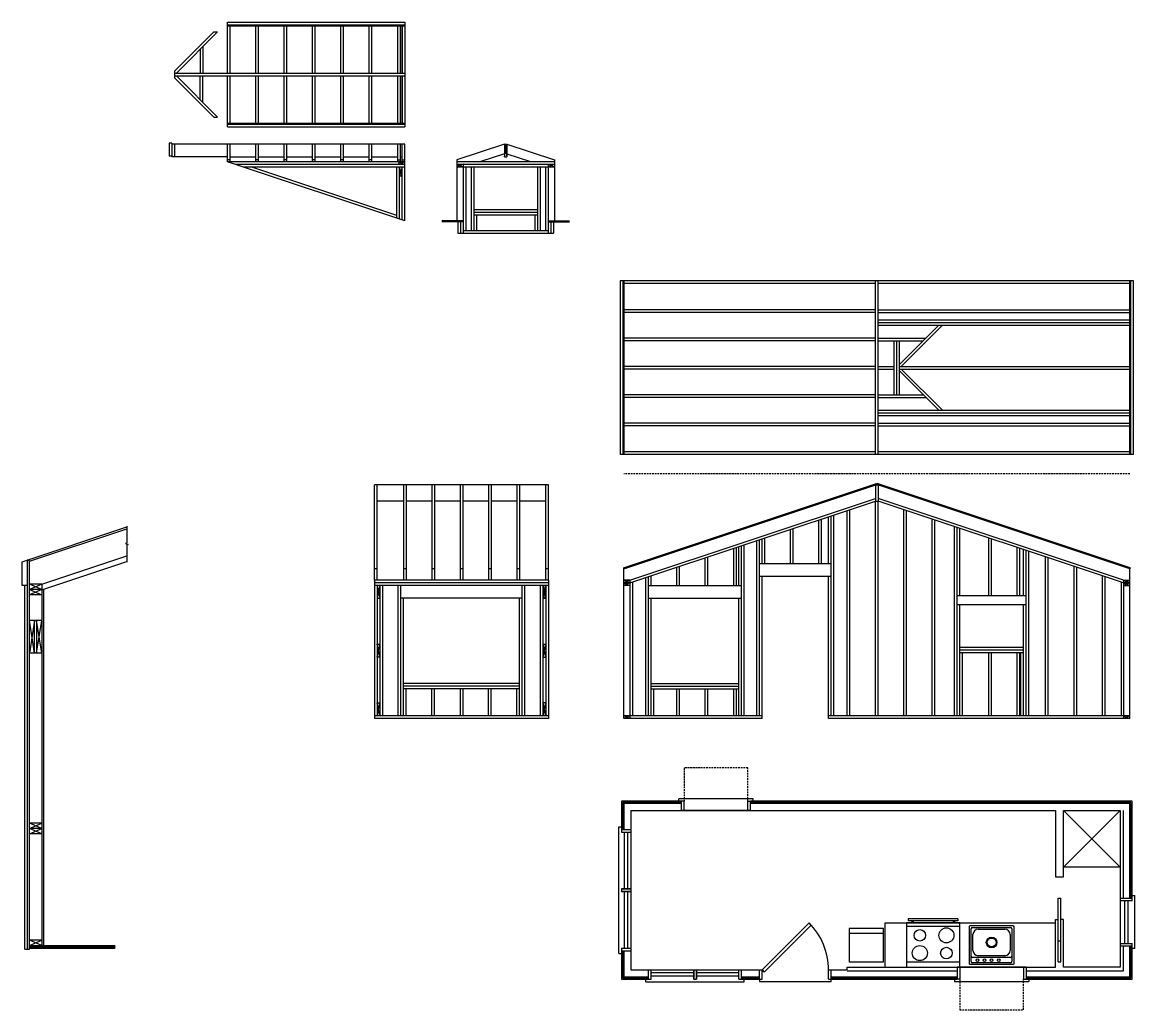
# Model space of a CAD drawing. Header units: inches. Extents: x -333 to 779, y -308 to 546.
# Drawn here: x -333 to 295, y -12 to 546 of the extents above; entities that cross this region are included whole.
import ezdxf

# ---------------------------------------------------------------- set-up
doc = ezdxf.new("R2010")
doc.units = ezdxf.units.IN
doc.header["$MEASUREMENT"] = 0
doc.linetypes.add('DASHEDX2', pattern=[1.5, 1, -0.5])
for name, color, linetype in [('Electrical', 2, 'Continuous'), ('Hidden Line', 7, 'DASHEDX2'), ('Plumbing', 4, 'Continuous'), ('Reference', 1, 'DASHEDX2')]:
    doc.layers.add(name, color=color, linetype=linetype)

msp = doc.modelspace()

# ---------------------------------------------------------------- linework, layer by layer
for p, q in [((-247.2, 517.82), (-225.01, 540.01)), ((-246.14, 516.76), (-222.89, 540.01)), ((-225.01, 540.01), (-222.89, 540.01)), ((-217.3, 545.51), (-117.2, 545.51)), ((-217.3, 516.76), (-217.3, 545.51)), ((-217.3, 544.01), (-117.2, 544.01)), ((-217.3, 543.51), (-117.2, 543.51)), ((-215.8, 516.76), (-215.8, 543.51)), ((-201.3, 516.76), (-201.3, 543.51)), ((-199.8, 516.76), (-199.8, 543.51)), ((-185.3, 516.76), (-185.3, 543.51)), ((-183.8, 516.76), (-183.8, 543.51)), ((-167.88, 543.51), (-169.38, 543.51)), ((-169.3, 516.76), (-169.3, 543.51)), ((-167.8, 516.76), (-167.8, 543.51)), ((-153.3, 516.76), (-153.3, 543.51)), ((-151.8, 516.76), (-151.8, 543.51)), ((-137.3, 516.76), (-137.3, 543.51)), ((-135.8, 516.76), (-135.8, 543.51)), ((-121.3, 516.76), (-121.3, 543.51)), ((-119.8, 516.76), (-119.8, 543.51)), ((-118.7, 543.51), (-118.7, 516.76)), ((-118.7, 516.76), (-118.7, 543.51)), ((-117.2, 545.51), (-117.2, 486.51)), ((-232.7, 530.2), (-232.7, 516.76)), ((-231.2, 531.7), (-231.2, 516.76)), ((-247.2, 517.82), (-247.2, 514.2)), ((-247.2, 516.76), (-117.2, 516.76)), ((-247.2, 515.26), (-117.2, 515.26)), ((-246.14, 515.26), (-222.89, 492.01)), ((-232.7, 501.82), (-232.7, 515.26)), ((-231.2, 500.32), (-231.2, 515.26)), ((-217.3, 486.51), (-217.3, 515.26)), ((-215.8, 488.51), (-215.8, 515.26)), ((-201.3, 488.51), (-201.3, 515.26)), ((-199.8, 488.51), (-199.8, 515.26)), ((-185.3, 488.51), (-185.3, 515.26)), ((-183.8, 488.51), (-183.8, 515.26)), ((-169.3, 488.51), (-169.3, 515.26)), ((-167.8, 488.51), (-167.8, 515.26)), ((-153.3, 488.51), (-153.3, 515.26)), ((-151.8, 488.51), (-151.8, 515.26)), ((-137.3, 488.51), (-137.3, 515.26)), ((-135.8, 488.51), (-135.8, 515.26)), ((-121.3, 488.51), (-121.3, 515.26)), ((-119.8, 488.51), (-119.8, 515.26)), ((-118.7, 488.51), (-118.7, 515.26)), ((-118.7, 515.26), (-118.7, 488.51)), ((-247.2, 514.2), (-225.01, 492.01)), ((-225.01, 492.01), (-222.89, 492.01)), ((-217.3, 488.51), (-117.2, 488.51)), ((-217.3, 488.01), (-117.2, 488.01)), ((-217.3, 486.51), (-117.2, 486.51)), ((-250.2, 477.22), (-250.2, 469.97)), ((-248.7, 477.22), (-250.2, 477.22)), ((-248.7, 477.22), (-248.7, 469.47)), ((-117.2, 476.72), (-248.7, 476.72)), ((-247.2, 476.72), (-247.2, 469.47)), ((-217.3, 466.78), (-217.3, 476.72)), ((-215.8, 466.78), (-215.8, 476.72)), ((-201.3, 466.78), (-201.3, 476.72)), ((-199.8, 466.78), (-199.8, 476.72)), ((-185.3, 466.78), (-185.3, 476.72)), ((-183.8, 466.78), (-183.8, 476.72)), ((-169.3, 466.78), (-169.3, 476.72)), ((-167.8, 466.78), (-167.8, 476.72)), ((-153.3, 466.78), (-153.3, 476.72)), ((-151.8, 466.78), (-151.8, 476.72)), ((-137.3, 466.78), (-137.3, 476.72)), ((-135.8, 466.78), (-135.8, 476.72)), ((-121.3, 466.78), (-121.3, 476.72)), ((-119.8, 466.78), (-119.8, 476.72)), ((-118.7, 466.78), (-118.7, 476.72)), ((-117.2, 433.42), (-117.2, 476.72)), ((-61.13, 476.75), (-87.88, 467.83)), ((-61.13, 471.22), (-74.34, 466.81)), ((-61.13, 476.75), (-59.63, 476.75)), ((-61.13, 476.75), (-61.13, 469.5)), ((-61.13, 476.75), (-59.63, 469.5)), ((-61.13, 469.5), (-59.63, 476.75)), ((-59.63, 476.75), (-59.63, 469.5)), ((-59.63, 476.75), (-32.88, 467.83)), ((-59.63, 471.22), (-46.41, 466.81)), ((-248.7, 469.97), (-250.2, 469.97)), ((-217.3, 469.47), (-248.7, 469.47)), ((-215.8, 467.81), (-217.3, 467.81)), ((-117.2, 433.42), (-217.3, 466.78)), ((-117.2, 466.78), (-217.3, 466.78)), ((-215.8, 469.47), (-201.3, 469.47)), ((-117.2, 465.28), (-212.8, 465.28)), ((-199.8, 467.81), (-201.3, 467.81)), ((-199.8, 469.47), (-185.3, 469.47)), ((-183.8, 467.81), (-185.3, 467.81)), ((-183.8, 469.47), (-169.3, 469.47)), ((-167.8, 467.81), (-169.3, 467.81)), ((-167.8, 469.47), (-153.3, 469.47)), ((-151.8, 467.81), (-153.3, 467.81)), ((-151.8, 469.47), (-137.3, 469.47)), ((-135.8, 467.81), (-137.3, 467.81)), ((-135.8, 469.47), (-121.3, 469.47)), ((-121.3, 467.81), (-119.8, 467.81)), ((-120.7, 466.78), (-120.7, 465.28)), ((-120.7, 466.78), (-117.2, 465.28)), ((-117.2, 466.78), (-120.7, 465.28)), ((-119.8, 469.47), (-118.7, 469.47)), ((-118.7, 467.81), (-117.2, 467.81)), ((-87.88, 467.83), (-87.88, 433.42)), ((-87.88, 466.81), (-32.88, 466.81)), ((-87.88, 465.31), (-32.88, 465.31)), ((-84.38, 465.31), (-87.88, 463.81)), ((-87.88, 465.31), (-84.38, 463.81)), ((-84.38, 465.31), (-84.38, 432.92)), ((-61.13, 469.5), (-59.63, 469.5)), ((-36.38, 465.31), (-36.38, 432.92)), ((-36.38, 465.31), (-32.88, 463.81)), ((-32.88, 465.31), (-36.38, 463.81)), ((-32.88, 467.83), (-32.88, 433.42)), ((-117.2, 463.78), (-208.3, 463.78)), ((-121.7, 436.5), (-203.55, 463.78)), ((-121.7, 434.92), (-121.7, 463.78)), ((-120.2, 434.42), (-120.2, 463.78)), ((-118.7, 458.53), (-120.2, 463.78)), ((-118.7, 463.78), (-120.2, 458.53)), ((-118.7, 458.53), (-120.2, 458.53)), ((-118.7, 433.92), (-118.7, 463.78)), ((-87.88, 463.81), (-32.88, 463.81)), ((-82.88, 463.81), (-82.88, 427.94)), ((-79.88, 463.81), (-79.88, 427.94)), ((-78.38, 463.81), (-78.38, 427.94)), ((-42.38, 463.81), (-42.38, 427.94)), ((-40.88, 463.81), (-40.88, 427.94)), ((-37.88, 463.81), (-37.88, 427.94)), ((-78.38, 439.81), (-42.38, 439.81)), ((-84.38, 433.42), (-96.38, 433.42)), ((-84.38, 433.29), (-96.38, 433.29)), ((-84.38, 433.17), (-96.38, 433.17)), ((-84.38, 433.04), (-96.38, 433.04)), ((-78.38, 438.31), (-42.38, 438.31)), ((-78.38, 436.81), (-42.38, 436.81)), ((-76.88, 436.81), (-76.88, 427.94)), ((-43.88, 436.81), (-43.88, 427.94)), ((-36.38, 433.42), (-24.38, 433.42)), ((-36.38, 433.29), (-24.38, 433.29)), ((-36.38, 433.17), (-24.38, 433.17)), ((-36.38, 433.04), (-24.38, 433.04)), ((-84.38, 432.92), (-96.38, 432.92)), ((-87.38, 432.92), (-87.38, 426.44)), ((-85.88, 432.92), (-85.88, 426.44)), ((-84.38, 432.92), (-84.38, 426.44)), ((-84.38, 427.94), (-36.38, 427.94)), ((-36.38, 432.92), (-24.38, 432.92)), ((-36.38, 432.92), (-36.38, 426.44)), ((-34.88, 432.92), (-34.88, 426.44)), ((-33.38, 432.92), (-33.38, 426.44)), ((-87.38, 426.44), (-33.38, 426.44)), ((293.75, 399.5), (4.25, 399.5)), ((4.25, 399.5), (4.25, 301.5)), ((5.75, 399.5), (5.75, 301.5)), ((6.25, 399.5), (6.25, 301.5)), ((148.25, 398), (6.25, 398)), ((148.25, 301.5), (148.25, 399.5)), ((149.75, 301.5), (149.75, 399.5)), ((291.75, 398), (149.75, 398)), ((291.75, 301.5), (291.75, 399.5)), ((292.25, 301.5), (292.25, 399.5)), ((293.75, 301.5), (293.75, 399.5)), ((148.25, 383.25), (6.25, 383.25)), ((149.75, 383.25), (291.75, 383.25)), ((148.25, 381.75), (6.25, 381.75)), ((149.75, 381.75), (291.75, 381.75)), ((149.75, 377.5), (291.75, 377.5)), ((149.75, 376), (291.75, 376)), ((149.75, 374.5), (291.75, 374.5)), ((161.75, 352.31), (183.94, 374.5)), ((162.82, 351.25), (186.07, 374.5)), ((148.25, 367.25), (6.25, 367.25)), ((148.25, 365.75), (6.25, 365.75)), ((149.75, 367.25), (176.69, 367.25)), ((149.75, 365.75), (175.19, 365.75)), ((158.75, 335.25), (158.75, 365.75)), ((160.25, 335.25), (160.25, 365.75)), ((161.75, 335.25), (161.75, 365.75)), ((148.25, 351.25), (6.25, 351.25)), ((148.25, 349.75), (6.25, 349.75)), ((149.75, 351.25), (158.75, 351.25)), ((149.75, 349.75), (158.75, 349.75)), ((161.75, 351.25), (291.75, 351.25)), ((161.75, 349.75), (291.75, 349.75)), ((161.75, 348.69), (183.94, 326.5)), ((162.82, 349.75), (186.07, 326.5)), ((148.25, 335.25), (6.25, 335.25)), ((148.25, 333.75), (6.25, 333.75)), ((149.75, 335.25), (175.19, 335.25)), ((149.75, 333.75), (176.69, 333.75)), ((149.75, 326.5), (291.75, 326.5)), ((149.75, 325), (291.75, 325)), ((149.75, 323.5), (291.75, 323.5)), ((148.25, 319.25), (6.25, 319.25)), ((148.25, 317.75), (6.25, 317.75)), ((149.75, 319.25), (291.75, 319.25)), ((149.75, 317.75), (291.75, 317.75)), ((293.75, 301.5), (4.25, 301.5)), ((148.25, 303), (6.25, 303)), ((291.75, 303), (149.75, 303)), ((-36.3, 284.37), (-134.3, 284.37)), ((-134.3, 230.56), (-134.3, 284.37)), ((-132.8, 230.56), (-132.8, 284.37)), ((-118.05, 284.37), (-118.05, 230.56)), ((-116.55, 284.37), (-116.55, 230.56)), ((-102.05, 284.37), (-102.05, 230.56)), ((-100.55, 284.37), (-100.55, 230.56)), ((-86.05, 284.37), (-86.05, 230.56)), ((-84.55, 284.37), (-84.55, 230.56)), ((-70.05, 284.37), (-70.05, 230.56)), ((-68.55, 284.37), (-68.55, 230.56)), ((-54.05, 284.37), (-54.05, 230.56)), ((-52.55, 284.37), (-52.55, 230.56)), ((-37.8, 230.56), (-37.8, 284.37)), ((-36.3, 230.56), (-36.3, 284.37)), ((6.1, 237.51), (148.85, 285.09)), ((6.25, 237.04), (149, 284.62)), ((6.25, 237.04), (148.25, 284.37)), ((148.25, 284.37), (148.25, 275.12)), ((148.25, 284.37), (149.75, 284.37)), ((149, 284.62), (148.85, 285.09)), ((149, 284.62), (149.16, 285.09)), ((291.75, 237.04), (149, 284.62)), ((291.91, 237.51), (149.16, 285.09)), ((149.75, 284.37), (149.75, 275.12)), ((291.75, 237.04), (149.75, 284.37)), ((9.75, 230.56), (148.25, 276.73)), ((288.25, 230.56), (149.75, 276.73)), ((-118.05, 275.12), (-132.8, 275.12)), ((-102.05, 275.12), (-116.55, 275.12)), ((-86.05, 275.12), (-100.55, 275.12)), ((-70.05, 275.12), (-84.55, 275.12)), ((-54.05, 275.12), (-68.55, 275.12)), ((-37.8, 275.12), (-52.55, 275.12)), ((9.75, 228.98), (148.25, 275.15)), ((133.75, 154.06), (133.75, 270.31)), ((148.25, 154.06), (148.25, 275.12)), ((148.25, 275.12), (149.75, 275.12)), ((288.25, 228.98), (149.75, 275.15)), ((149.75, 154.06), (149.75, 275.12)), ((164.25, 154.06), (164.25, 270.31)), ((116.25, 239.81), (116.25, 264.48)), ((117.75, 239.81), (117.75, 264.98)), ((121.75, 239.81), (121.75, 266.31)), ((123.25, 154.06), (123.25, 266.81)), ((124.75, 154.06), (124.75, 267.31)), ((132.25, 154.06), (132.25, 269.81)), ((165.75, 154.06), (165.75, 269.81)), ((180.25, 154.06), (180.25, 264.98)), ((181.75, 154.06), (181.75, 264.48)), ((-333.09, 241), (-274.09, 260.67)), ((-329.09, 241.28), (-274.09, 259.61)), ((100.25, 239.81), (100.25, 259.15)), ((101.75, 239.81), (101.75, 259.65)), ((192.75, 154.06), (192.75, 260.81)), ((194.25, 154.06), (194.25, 260.31)), ((195.75, 221.81), (195.75, 259.81)), ((81.25, 154.06), (81.25, 252.81)), ((82.75, 154.06), (82.75, 253.31)), ((84.25, 239.81), (84.25, 253.81)), ((84.25, 239.81), (84.25, 253.81)), ((85.75, 239.81), (85.75, 254.31)), ((212.25, 221.81), (212.25, 254.31)), ((213.75, 221.81), (213.75, 253.81)), ((68.25, 227.56), (68.25, 248.48)), ((69.75, 227.56), (69.75, 248.98)), ((71.25, 227.56), (71.25, 249.48)), ((72.75, 154.06), (72.75, 249.98)), ((74.25, 154.06), (74.25, 250.48)), ((228.25, 221.81), (228.25, 248.98)), ((229.75, 221.81), (229.75, 248.48)), ((231.75, 221.81), (231.75, 247.81)), ((233.25, 154.06), (233.25, 247.31)), ((234.75, 154.06), (234.75, 246.81)), ((-333.09, 227.5), (-333.09, 241)), ((-330.09, 22.33), (-330.09, 242)), ((-329.09, 241.28), (-330.09, 242)), ((-329.09, 228.33), (-329.09, 241.28)), ((-322.09, 228.33), (-274.09, 244.33)), ((-322.09, 225.17), (-274.09, 241.17)), ((52.25, 227.56), (52.25, 243.15)), ((53.75, 227.56), (53.75, 243.65)), ((123.25, 239.81), (82.75, 239.81)), ((244.25, 154.06), (244.25, 243.65)), ((245.75, 154.06), (245.75, 243.15)), ((-132.8, 237.04), (-134.3, 237.04)), ((-116.55, 237.04), (-118.05, 237.04)), ((-100.55, 237.04), (-102.05, 237.04)), ((-84.55, 237.04), (-86.05, 237.04)), ((-68.55, 237.04), (-70.05, 237.04)), ((-52.55, 237.04), (-54.05, 237.04)), ((-36.3, 237.04), (-37.8, 237.04)), ((6.1, 237.51), (6.25, 237.04)), ((6.25, 230.56), (6.25, 237.04)), ((20.25, 154.06), (20.25, 232.48)), ((21.75, 227.56), (21.75, 232.98)), ((36.25, 227.56), (36.25, 237.81)), ((37.75, 227.56), (37.75, 238.31)), ((123.25, 232.56), (82.75, 232.56)), ((84.25, 152.56), (84.25, 232.56)), ((121.75, 152.56), (121.75, 232.56)), ((260.25, 154.06), (260.25, 238.31)), ((261.75, 154.06), (261.75, 237.81)), ((276.25, 154.06), (276.25, 232.98)), ((277.75, 154.06), (277.75, 232.48)), ((291.91, 237.51), (291.75, 237.04)), ((291.75, 230.56), (291.75, 237.04)), ((-330.09, 227.5), (-333.09, 227.5)), ((-331.59, 22.33), (-331.59, 227.5)), ((-329.09, 22.33), (-329.09, 228.33)), ((-322.09, 228.33), (-329.09, 225.33)), ((-322.09, 225.33), (-329.09, 228.33)), ((-322.09, 228.33), (-329.09, 228.33)), ((-322.09, 228.33), (-322.09, 27.33)), ((-36.3, 230.56), (-134.3, 230.56)), ((-134.3, 230.56), (-134.3, 152.56)), ((-36.3, 229.06), (-134.3, 229.06)), ((-36.3, 227.56), (-134.3, 227.56)), ((-132.8, 227.56), (-132.8, 154.06)), ((-132.8, 227.56), (-131.3, 220.31)), ((-131.3, 227.56), (-132.8, 220.31)), ((-131.3, 227.56), (-131.3, 154.06)), ((-129.8, 227.56), (-129.8, 154.06)), ((-121.05, 154.06), (-121.05, 227.56)), ((-119.55, 154.06), (-119.55, 227.56)), ((-51.05, 154.06), (-51.05, 227.56)), ((-49.55, 154.06), (-49.55, 227.56)), ((-40.8, 154.06), (-40.8, 227.56)), ((-39.3, 154.06), (-39.3, 227.56)), ((-39.3, 220.31), (-37.8, 227.56)), ((-37.8, 220.31), (-39.3, 227.56)), ((-37.8, 227.56), (-39.3, 220.31)), ((-39.3, 227.56), (-37.8, 220.31)), ((-37.8, 227.56), (-37.8, 154.06)), ((-36.3, 230.56), (-36.3, 152.56)), ((6.25, 152.56), (6.25, 230.56)), ((9.75, 230.56), (6.25, 230.56)), ((9.75, 230.56), (6.25, 229.06)), ((9.75, 229.06), (6.25, 230.56)), ((9.75, 229.06), (6.25, 229.06)), ((6.25, 229.06), (9.75, 227.56)), ((9.75, 229.06), (6.25, 227.56)), ((9.75, 227.56), (6.25, 227.56)), ((9.75, 230.56), (9.75, 152.56)), ((11.25, 229.48), (11.25, 154.06)), ((18.75, 154.06), (18.75, 231.98)), ((20.25, 227.56), (72.75, 227.56)), ((286.75, 229.48), (286.75, 154.06)), ((288.25, 230.56), (291.75, 229.06)), ((288.25, 229.06), (291.75, 230.56)), ((288.25, 230.56), (288.25, 152.56)), ((288.25, 230.56), (291.75, 230.56)), ((288.25, 229.06), (291.75, 229.06)), ((291.75, 229.06), (288.25, 227.56)), ((288.25, 229.06), (291.75, 227.56)), ((288.25, 227.56), (291.75, 227.56)), ((291.75, 152.56), (291.75, 230.56)), ((-322.09, 225.33), (-329.09, 225.33)), ((-329.09, 225.33), (-322.09, 222.33)), ((-322.09, 225.33), (-329.09, 222.33)), ((-322.09, 222.33), (-329.09, 222.33)), ((-321.09, 225.5), (-321.09, 24.33)), ((-132.8, 220.31), (-131.3, 220.31)), ((-51.05, 220.31), (-119.55, 220.31)), ((-118.05, 154.06), (-118.05, 220.31)), ((-52.55, 154.06), (-52.55, 220.31)), ((-39.3, 220.31), (-37.8, 220.31)), ((-37.8, 220.31), (-39.3, 220.31)), ((20.25, 220.31), (72.75, 220.31)), ((21.75, 154.06), (21.75, 220.31)), ((71.25, 154.06), (71.25, 220.31)), ((233.25, 221.81), (194.25, 221.81)), ((233.25, 216.56), (194.25, 216.56)), ((195.75, 154.06), (195.75, 216.56)), ((231.75, 154.06), (231.75, 216.56)), ((-322.09, 207.83), (-329.09, 207.83)), ((-326.09, 189.33), (-329.09, 207.83)), ((-326.09, 207.75), (-329.09, 189.33)), ((-326.09, 189.33), (-326.09, 207.83)), ((-325.09, 207.83), (-325.09, 189.33)), ((-322.09, 189.33), (-325.09, 207.83)), ((-325.09, 189.33), (-322.09, 207.83)), ((-322.09, 189.33), (-329.09, 189.33)), ((-132.8, 187.19), (-131.3, 194.44)), ((-131.3, 187.19), (-132.8, 194.44)), ((-132.8, 194.44), (-131.3, 194.44)), ((-39.3, 187.19), (-37.8, 194.44)), ((-37.8, 187.19), (-39.3, 194.44)), ((-39.3, 194.44), (-37.8, 194.44)), ((231.75, 192.56), (195.75, 192.56)), ((231.75, 191.06), (195.75, 191.06)), ((231.75, 189.56), (195.75, 189.56)), ((197.25, 154.06), (197.25, 189.56)), ((212.25, 154.06), (212.25, 189.56)), ((213.75, 154.06), (213.75, 189.56)), ((228.25, 154.06), (228.25, 189.56)), ((229.75, 154.06), (229.75, 189.56)), ((230.25, 154.06), (230.25, 189.56)), ((-131.3, 187.19), (-132.8, 187.19)), ((-39.3, 187.19), (-37.8, 187.19)), ((-52.55, 172.31), (-118.05, 172.31)), ((-52.55, 170.81), (-118.05, 170.81)), ((21.75, 172.31), (71.25, 172.31)), ((21.75, 170.81), (71.25, 170.81)), ((-52.55, 169.31), (-118.05, 169.31)), ((-116.55, 154.06), (-116.55, 169.31)), ((-102.3, 169.31), (-102.3, 154.06)), ((-100.8, 169.31), (-100.8, 154.06)), ((-86.05, 169.31), (-86.05, 154.06)), ((-84.55, 169.31), (-84.55, 154.06)), ((-70.3, 169.31), (-70.3, 154.06)), ((-68.8, 169.31), (-68.8, 154.06)), ((-54.05, 154.06), (-54.05, 169.31)), ((21.75, 169.31), (71.25, 169.31)), ((23.25, 154.06), (23.25, 169.31)), ((36.25, 154.06), (36.25, 169.31)), ((37.75, 154.06), (37.75, 169.31)), ((52.25, 154.06), (52.25, 169.31)), ((53.75, 154.06), (53.75, 169.31)), ((68.25, 154.06), (68.25, 169.31)), ((69.75, 154.06), (69.75, 169.31)), ((-132.8, 154.06), (-131.3, 161.31)), ((-131.3, 154.06), (-132.8, 161.31)), ((-132.8, 161.31), (-131.3, 161.31)), ((-37.8, 154.06), (-39.3, 161.31)), ((-39.3, 154.06), (-37.8, 161.31)), ((-37.8, 161.31), (-39.3, 161.31)), ((-36.3, 154.06), (-134.3, 154.06)), ((-36.3, 152.56), (-134.3, 152.56)), ((9.75, 152.56), (6.25, 154.06)), ((9.75, 154.06), (6.25, 152.56)), ((84.25, 154.06), (6.25, 154.06)), ((84.25, 152.56), (6.25, 152.56)), ((291.75, 154.06), (121.75, 154.06)), ((291.75, 152.56), (121.75, 152.56)), ((288.25, 154.06), (291.75, 152.56)), ((291.75, 154.06), (288.25, 152.56)), ((37.25, 105.81), (37.25, 107.06)), ((79.25, 107.06), (37.25, 107.06)), ((79.25, 105.81), (79.25, 107.06)), ((38.75, 105.81), (5, 105.81)), ((38.75, 105.06), (5.75, 105.06)), ((38.75, 104.56), (6.25, 104.56)), ((10.25, 100.56), (249.75, 100.56)), ((10.25, 100.56), (10.25, 10.56)), ((40.25, 105.81), (37.25, 105.81)), ((38.75, 100.56), (38.75, 105.81)), ((77.75, 100.56), (38.75, 100.56)), ((40.25, 100.56), (40.25, 105.81)), ((76.25, 105.81), (79.25, 105.81)), ((76.25, 100.56), (76.25, 105.81)), ((293, 105.81), (77.75, 105.81)), ((77.75, 100.56), (77.75, 105.81)), ((292.25, 105.06), (77.75, 105.06)), ((291.75, 104.56), (77.75, 104.56)), ((249.75, 100.56), (249.75, 63.06)), ((254.25, 63.06), (254.25, 100.56)), ((254.25, 100.56), (286.25, 100.56)), ((286.25, 100.56), (286.25, 12.06)), ((291.75, 51.06), (291.75, 104.56)), ((292.25, 51.06), (292.25, 105.06)), ((293, 51.06), (293, 105.81)), ((-322.09, 90.33), (-329.09, 93.33)), ((-329.09, 90.33), (-322.09, 93.33)), ((-322.09, 93.33), (-329.09, 93.33)), ((-329.09, 87.33), (-322.09, 90.33)), ((-322.09, 87.33), (-329.09, 90.33)), ((-322.09, 90.33), (-329.09, 90.33)), ((3.5, 19.81), (3.5, 91.31)), ((3.5, 91.31), (5, 91.31)), ((5, 89.81), (10.25, 89.81)), ((5, 88.31), (10.25, 88.31)), ((6.63, 56.31), (6.63, 88.31)), ((6.63, 56.31), (6.63, 88.31)), ((8.63, 56.31), (8.63, 88.31)), ((8.63, 56.31), (8.63, 88.31)), ((-322.09, 87.33), (-329.09, 87.33)), ((249.75, 63.06), (254.25, 63.06)), ((10.25, 56.31), (5, 56.31)), ((5, 56.31), (10.25, 56.31)), ((5, 56.31), (5, 54.81)), ((10.25, 54.81), (5, 54.81)), ((5, 54.81), (10.25, 54.81)), ((6.63, 22.81), (6.63, 54.81)), ((6.63, 22.81), (6.63, 54.81)), ((8.63, 22.81), (8.63, 54.81)), ((8.63, 22.81), (8.63, 54.81)), ((251.25, 15.06), (251.25, 51.06)), ((251.25, 51.06), (252.75, 51.06)), ((252.75, 15.06), (252.75, 51.06)), ((286.25, 51.06), (293, 51.06)), ((293, 49.56), (293, 52.56)), ((293, 52.56), (294.5, 52.56)), ((294.5, 22.56), (294.5, 52.56)), ((293, 49.56), (286.25, 49.56)), ((288.63, 49.56), (288.63, 25.56)), ((290.63, 49.56), (290.63, 25.56)), ((194.75, 39.31), (166.75, 39.31)), ((166.75, 39.31), (166.75, 38.31)), ((194.75, 38.31), (166.75, 38.31)), ((168.75, 38.31), (168.75, 37.06)), ((169.5, 38.31), (169.5, 37.06)), ((192, 38.31), (192, 37.06)), ((192.75, 38.31), (192.75, 37.06)), ((194.75, 39.31), (194.75, 38.31)), ((249.75, 12.06), (249.75, 39.06)), ((249.75, 39.06), (251.25, 39.06)), ((254.25, 39.06), (252.75, 39.06)), ((254.25, 12.06), (254.25, 39.06)), ((153.75, 37.06), (249.75, 37.06)), ((153.75, 12.06), (153.75, 37.06)), ((195.75, 37.06), (165.75, 37.06)), ((165.75, 37.06), (165.75, 12.06)), ((195.75, 35.06), (165.75, 35.06)), ((195.75, 12.06), (195.75, 37.06)), ((195.75, 13.56), (195.75, 35.56)), ((202.25, 15.31), (202.25, 33.81)), ((203, 34.56), (224.5, 34.56)), ((206.25, 33.56), (221.25, 33.56)), ((225.25, 33.81), (225.25, 15.31)), ((-322.09, 24.33), (-329.09, 27.33)), ((-329.09, 24.33), (-322.09, 27.33)), ((-322.09, 27.33), (-329.09, 27.33)), ((-322.09, 27.33), (-322.09, 24.33)), ((203.25, 21.56), (203.25, 30.56)), ((224.25, 30.56), (224.25, 21.56)), ((251.25, 27.06), (252.75, 27.06)), ((286.25, 25.56), (293, 25.56)), ((293, 22.56), (293, 25.56)), ((-331.59, 22.33), (-329.09, 22.33)), ((-329.09, 24.33), (-281.09, 24.33)), ((-329.09, 23.95), (-281.09, 23.95)), ((-329.09, 23.58), (-281.09, 23.58)), ((-329.09, 23.2), (-281.09, 23.2)), ((-329.09, 22.83), (-281.09, 22.83)), ((3.5, 19.81), (5, 19.81)), ((5, 22.81), (10.25, 22.81)), ((5, 21.31), (10.25, 21.31)), ((286.25, 24.06), (293, 24.06)), ((288.25, 10.06), (288.25, 24.06)), ((294.5, 22.56), (293, 22.56)), ((165.75, 15.06), (195.75, 15.06)), ((224.5, 17.56), (203, 17.56)), ((224.5, 14.56), (203, 14.56)), ((221.25, 18.56), (206.25, 18.56)), ((251.25, 15.06), (252.75, 15.06)), ((10.25, 10.56), (84.25, 10.56)), ((20.25, 5.31), (20.25, 10.56)), ((21.75, 5.31), (21.75, 10.56)), ((45.75, 8.94), (21.75, 8.94)), ((45.75, 8.94), (21.75, 8.94)), ((45.75, 6.94), (21.75, 6.94)), ((45.75, 6.94), (21.75, 6.94)), ((45.75, 10.56), (45.75, 5.31)), ((45.75, 5.31), (45.75, 10.56)), ((47.25, 10.56), (47.25, 5.31)), ((47.25, 5.31), (47.25, 10.56)), ((71.25, 8.94), (47.25, 8.94)), ((71.25, 8.94), (47.25, 8.94)), ((71.25, 6.94), (47.25, 6.94)), ((71.25, 6.94), (47.25, 6.94)), ((71.25, 5.31), (71.25, 10.56)), ((72.75, 5.31), (72.75, 10.56)), ((82.75, 5.31), (82.75, 10.56)), ((84.25, 5.31), (84.25, 10.56)), ((121.75, 5.31), (121.75, 10.56)), ((121.75, 10.56), (132.25, 10.56)), ((123.25, 5.31), (123.25, 10.56)), ((132.25, 10.56), (132.25, 12.06)), ((132.25, 12.06), (249.75, 12.06)), ((132.25, 10.06), (194.25, 10.06)), ((165.75, 12.06), (195.75, 12.06)), ((233.25, 12.06), (194.25, 12.06)), ((194.25, 12.06), (194.25, 5.31)), ((195.75, 12.06), (195.75, 5.31)), ((231.75, 12.06), (231.75, 5.31)), ((233.25, 12.06), (233.25, 5.31)), ((233.25, 10.06), (288.25, 10.06)), ((286.25, 12.06), (254.25, 12.06)), ((18.75, 3.81), (18.75, 5.31)), ((18.75, 5.31), (21.75, 5.31)), ((18.75, 3.81), (74.25, 3.81)), ((45.75, 5.31), (47.25, 5.31)), ((71.25, 5.31), (74.25, 5.31)), ((74.25, 3.81), (74.25, 5.31)), ((82.75, 5.31), (82.75, 4.06)), ((82.75, 4.06), (123.25, 4.06)), ((123.25, 4.06), (123.25, 5.31)), ((195.75, 5.31), (192.75, 5.31)), ((192.75, 5.31), (192.75, 4.06)), ((192.75, 4.06), (234.75, 4.06)), ((231.75, 5.31), (234.75, 5.31)), ((234.75, 5.31), (234.75, 4.06))]:
    msp.add_line(p, q)
at = {"linetype": 'Continuous'}
for points in [[(-274.09, 261.03), (-274.09, 251.42), (-274.78, 251.17), (-273.4, 250.67), (-274.09, 250.42), (-274.09, 240.81)], [(-281.09, 24.51), (-281.09, 23.83), (-281.43, 23.7), (-280.75, 23.45), (-281.09, 23.33), (-281.09, 22.65)]]:
    msp.add_lwpolyline(points, dxfattribs=at)
for points in [[(5, 105.81), (5, 88.31)], [(5.75, 105.06), (5.75, 89.81)], [(6.25, 104.56), (6.25, 89.81)], [(288.25, 51.06), (288.25, 100.56)], [(5, 22.81), (5, 5.31), (20.25, 5.31)], [(5.75, 21.31), (5.75, 6.06), (20.25, 6.06)], [(6.25, 21.31), (6.25, 6.56), (20.25, 6.56)], [(233.25, 6.56), (291.75, 6.56), (291.75, 24.06)], [(233.25, 6.06), (292.25, 6.06), (292.25, 24.06)], [(233.25, 5.31), (293, 5.31), (293, 23.81)], [(72.75, 6.56), (82.75, 6.56)], [(123.25, 6.56), (194.25, 6.56)], [(72.75, 6.06), (82.75, 6.06)], [(72.75, 5.31), (84.25, 5.31)], [(121.75, 5.31), (194.25, 5.31)], [(123.25, 6.06), (194.25, 6.06)]]:
    msp.add_lwpolyline(points)
msp.add_lwpolyline([(110.77, 37.08), (84.25, 10.56), (85.49, 9.32), (112.01, 35.84)], close=True)
msp.add_lwpolyline([(201.25, 14.06), (201.25, 35.06, -0.414214), (201.75, 35.56), (225.75, 35.56, -0.414214), (226.25, 35.06), (226.25, 14.06, -0.414214), (225.75, 13.56), (201.75, 13.56, -0.414214)], format="xyb", close=True)
for centre, radius in [((173.25, 30.06), 3.25), ((188.25, 30.06), 4.25), ((213.75, 26.06), 3), ((213.75, 26.06), 2.5), ((173.25, 20.06), 4.25), ((188.25, 20.06), 3.25), ((205.75, 16.06), 0.75), ((209.75, 16.06), 0.75), ((213.75, 16.06), 0.75), ((217.75, 16.06), 0.75)]:
    msp.add_circle(centre, radius)
for centre, radius, start, end in [((84.25, 10.56), 37.5, 0, 45), ((203, 33.81), 0.75, 90, 180), ((206.25, 30.56), 3, 90, 180), ((221.25, 30.56), 3, 360, 90), ((224.5, 33.81), 0.75, 360, 90), ((206.25, 21.56), 3, 180, 270), ((221.25, 21.56), 3, 270, 360), ((203, 18.31), 0.75, 180, 270), ((203, 15.31), 0.75, 180, 270), ((224.5, 18.31), 0.75, 270, 360), ((224.5, 15.31), 0.75, 270, 360)]:
    msp.add_arc(centre, radius, start, end)
at = {"layer": 'Electrical'}
for p, q in [((152.75, 34.01), (133.35, 34.01)), ((133.35, 34.01), (133.35, 15.11)), ((152.75, 15.11), (152.75, 34.01)), ((152.75, 31.11), (133.35, 31.11)), ((133.35, 15.11), (152.75, 15.11))]:
    msp.add_line(p, q, dxfattribs=at)
at = {"layer": 'Hidden Line'}
for points in [[(76.25, 105.81), (76.25, 124.56), (40.25, 124.56), (40.25, 105.81)], [(195.75, 5.31), (195.75, -11.94), (231.75, -11.94), (231.75, 5.31)]]:
    msp.add_lwpolyline(points, dxfattribs=at)
at = {"layer": 'Plumbing'}
for p, q in [((254.25, 100.56), (286.25, 68.56)), ((286.25, 100.56), (254.25, 68.56))]:
    msp.add_line(p, q, dxfattribs=at)
msp.add_lwpolyline([(254.25, 100.56), (286.25, 100.56), (286.25, 68.56), (254.25, 68.56)], close=True, dxfattribs=at)
at = {"layer": 'Reference'}
msp.add_line((291.75, 290.56), (6.25, 290.56), dxfattribs=at)

doc.saveas('drawing.dxf')
